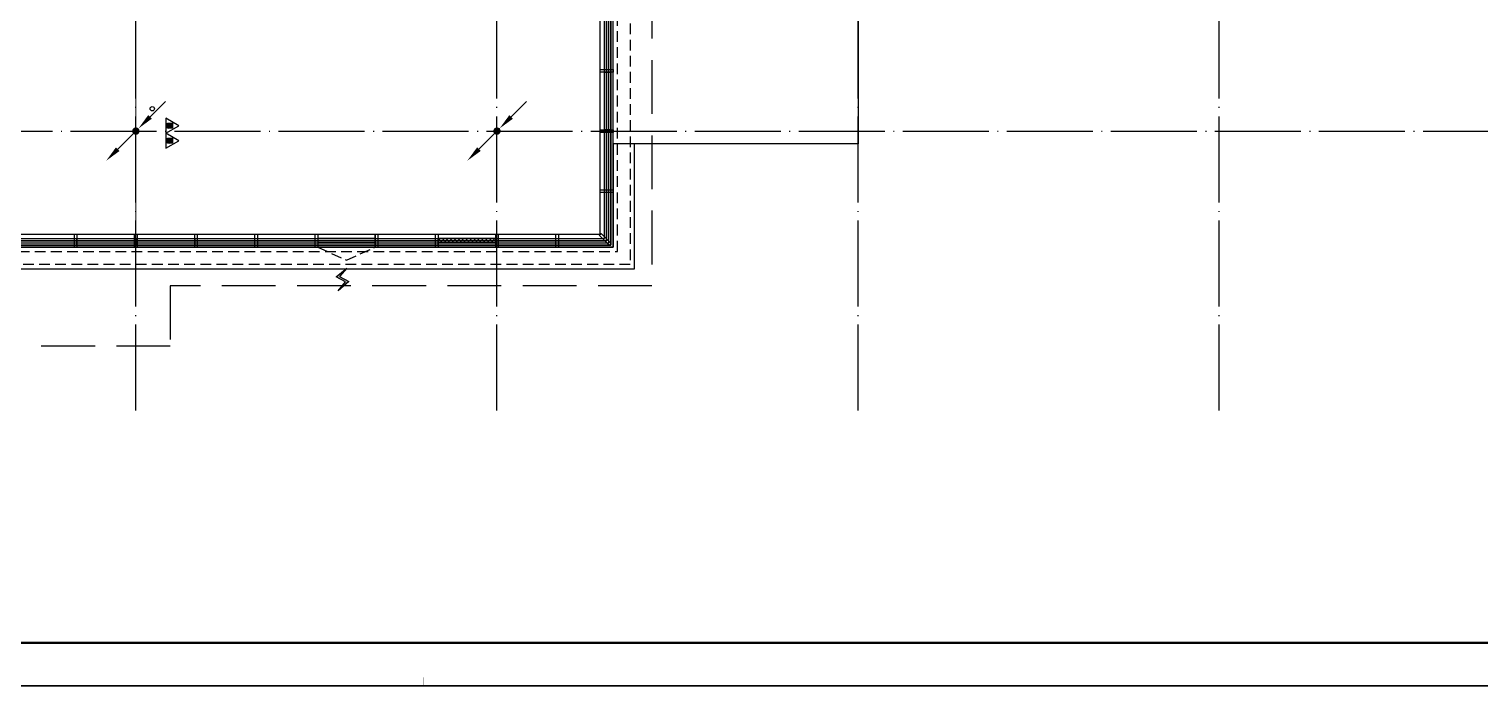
# Model space of a CAD drawing. Extents: x -292644 to 830497, y -12918 to 491457.
# Drawn here: x 14315 to 48065, y -12902 to 2373 of the extents above; entities that cross this region are included whole.
import ezdxf
from ezdxf.xclip import XClip

# ---------------------------------------------------------------- set-up
doc = ezdxf.new("R2010")
doc.units = 0
doc.header["$LTSCALE"] = 1000
doc.header["$MEASUREMENT"] = 0
for name, pattern in [('10#楼幕墙$0$DASH', [0.35, 0.25, -0.1]), ('104-10 轴网$0$DOTE', [2.4200000000000004, 2, -0.2, 0.02, -0.2]), ('X-104 8#10#平面_t3$0$109-34 轴网$0$L1$0$$AUDIT_BAD_LTYPE1', [0]), ('X-104 8#10#平面_t3$0$CACHE', [0.375, 0.25, -0.125]), ('X-104 8#10#平面_t3$0$DASH', [0.35, 0.25, -0.1])]:
    doc.linetypes.add(name, pattern=pattern)
doc.layers.get('0').update_dxf_attribs({"linetype": 'CONTINUOUS'})
doc.layers.get('Defpoints').update_dxf_attribs({"linetype": 'CONTINUOUS'})
doc.layers.add('10#楼幕墙$0$04-不打印_辅助线', color=165, linetype='CONTINUOUS', plot=False)
for name, color, linetype in [('10#楼幕墙$0$04-电动窗', 1, 'CONTINUOUS'), ('10#楼幕墙$0$A-C_玻璃幕墙', 140, 'CONTINUOUS'), ('104-10 轴网$0$A_AXIS-轴线', 36, '104-10 轴网$0$DOTE'), ('LWIRE', 4, 'CONTINUOUS'), ('X-104 8#10#平面_t3$0$A-E_楼梯', 171, 'CONTINUOUS'), ('X-104 8#10#平面_t3$0$A-O_分水线', 127, 'CONTINUOUS'), ('X-104 8#10#平面_t3$0$A-O_屋面', 201, 'CONTINUOUS'), ('X-104 8#10#平面_t3$0$A-O_散水', 134, 'CONTINUOUS'), ('X-104 8#10#平面_t3$0$A-SUR_看线', 231, 'CONTINUOUS'), ('X-104 8#10#平面_t3$0$A-TECH_结构', 21, 'CONTINUOUS'), ('X-104 8#10#平面_t3$0$水-消火栓', 41, 'CONTINUOUS')]:
    doc.layers.add(name, color=color, linetype=linetype)
doc.layers.add('X-104 8#10#平面_t3$0$000套内', color=226, linetype='CONTINUOUS', lineweight=30, plot=False)
doc.layers.get('X-104 8#10#平面_t3$0$A-O_分水线').off()
doc.styles.get("Standard").update_dxf_attribs({"font": 'gbenor.shx', "bigfont": 'gbcbig.shx'})

# ---------------------------------------------------------------- blocks, each defined once
blk = doc.blocks.new('图框-A1')
for points, const_width in [([(5.684341886080801e-13, 0), (841.0000000000002, 0), (841.0000000000002, 594), (5.684341886080801e-13, 594)], 0.05), ([(765.9999999999966, 584), (25.00000000000045, 584), (25.00000000000045, 10), (766.0000000000002, 10)], 0.5)]:
    blk.add_lwpolyline(points, close=True, dxfattribs=dict(const_width=const_width))
at = {"const_width": 0.05}
blk.add_lwpolyline([(420.5000000000005, 0), (420.5000000000005, 2)], dxfattribs=at)
blk = doc.blocks.new('104-10 轴网')
at = {"layer": '104-10 轴网$0$A_AXIS-轴线', "linetype": '104-10 轴网$0$DOTE'}
for p, q in [((16799.99999999992, -6500.000000000015), (16800.00000000021, 40100.00000000004)), ((25199.99999999992, -6500.000000000015), (25200.00000000021, 40100.00000000004)), ((33599.99999999995, -6500.000000000015), (33600.00000000021, 40100.00000000004)), ((41999.99999999995, -6500.000000000015), (42000.00000000021, 40100.00000000004)), ((-6500.000000000022, -1.477928890381008e-11), (48500.00000000018, 4.342837200965732e-11))]:
    blk.add_line(p, q, dxfattribs=at)
at = {"layer": 'Defpoints'}
blk.add_lwpolyline([(-16049.99999999992, 45500.00000000001), (58050.00000000011, 45499.99999999999), (58050.00000000011, -11900.00000000001), (-16049.99999999998, -11899.99999999996)], close=True, dxfattribs=at)
blk = doc.blocks.new('104-8910 结构')
at = {"layer": 'Defpoints'}
blk.add_lwpolyline([(-19000, -118200), (61000, -118200.0000000002), (60999.99999999996, 41799.99999999983), (-19000, 41799.99999999996)], close=True, dxfattribs=at)
blk = doc.blocks.new('X-104 8#10#平面_t3$0$rhyseuyi')
at = {"layer": 'X-104 8#10#平面_t3$0$A-TECH_结构', "linetype": 'X-104 8#10#平面_t3$0$109-34 轴网$0$L1$0$$AUDIT_BAD_LTYPE1'}
blk.add_lwpolyline([(22550.00000147264, 20800.18525530281), (22549.99999999172, 36250.00000000003), (44650.00000000591, 36250.00000000003), (44650.00000000267, 5750.000000011165), (33550.00000000042, 5749.999996079934), (33549.99999999956, 2800.00000587945), (27849.99999999903, 2800.000009821595), (27849.99999999989, -2650.000000044718), (-2650.000000000116, -2650.000000044733), (-2650.000000000233, 19449.99969723696), (17799.99999874334, 19450.12322490085), (17800.00000022122, 20799.81474476285)], close=True, dxfattribs=at)
blk = doc.blocks.new('10#楼幕墙$0$ii')
blk.add_lwpolyline([(-1339.999257087533, -5.379672802519053e-05), (0.0007429124671034515, -5.379672802519053e-05), (0.0007429124671034515, -150.000053796728), (-1339.999257087533, -150.000053796728)], close=True)
blk = doc.blocks.new('10#楼幕墙$0$$TCHSYS$WIN2D')
for p, q in [((-0.5, 0.5), (0.5, 0.5)), ((-0.5, 0.5), (-0.4999999999999999, -0.5)), ((0.5, 0.5), (0.4999999999999998, -0.5)), ((0.5, 0.1666666666666666), (-0.5, 0.1666666666666666)), ((0.5, -0.1666666666666667), (-0.5, -0.1666666666666667)), ((-0.4999999999999999, -0.5), (0.5, -0.5))]:
    blk.add_line(p, q)
blk = doc.blocks.new('10#楼幕墙$0$开启扇')
at = {"layer": '10#楼幕墙$0$04-电动窗'}
h = blk.add_hatch(color=1, dxfattribs=at)
h.dxf.hatch_style = 1
h.paths.add_polyline_path([(680.5562354524154, 539.9632903847669), (509.7987490945379, 728.6290481947071), (726.3024437201093, 845.9672921814199), (478.2154791858056, 1065.595502953947), (646.9190324007068, 855.8806169162563), (430.4153377751354, 738.5423729295435)])
at = {"linetype": '10#楼幕墙$0$DASH'}
blk.add_lwpolyline([(0, 49.99999999714782), (670, 349.9999999971478), (1340, 49.99999999714782)], dxfattribs=at)
at = {"layer": '10#楼幕墙$0$04-电动窗', "color": 1}
blk.add_lwpolyline([(680.5562354524154, 539.9632903847669), (509.7987490945379, 728.6290481947071), (726.3024437201093, 845.9672921814199), (478.2154791858056, 1065.595502953947), (646.9190324007068, 855.8806169162563), (430.4153377751354, 738.5423729295435), (680.5562354524154, 539.9632903847669)], close=True, dxfattribs=at)
at = {"xscale": -1340, "yscale": 300, "zscale": 1340, "rotation": 180}
blk.add_blockref('10#楼幕墙$0$$TCHSYS$WIN2D', (670, -100), dxfattribs=at)
blk = doc.blocks.new('10#楼幕墙$0$$WINLIB2D$00000039')
at = {"color": 0}
for points in [[(-0.4999999999983409, 0.5000000000445652), (-0.4999999999999964, -0.4999999999999716)], [(0.5000000000016591, 0.4999999999536158), (-0.4999999999983409, 0.5000000000445652)], [(0.4999999999983338, -0.5000000000463842), (0.4999999999999609, 0.4999999999999432)], [(-0.499999999999428, 0.1666666667124446), (0.500000000000572, 0.1666666666205998)], [(-0.4518745131427302, -0.1666666666260284), (-0.5000000000072298, 0.08358586507802102)], [(-0.3838834764901549, -0.166666666632409), (-0.4479860405916831, 0.1666666667079113)], [(-0.3158924398378069, -0.166666666637866), (-0.3799950039392748, 0.1666666667006353)], [(-0.2479014031851996, -0.166666666645142), (-0.3120039672867243, 0.1666666666951784)], [(-0.1799103665328481, -0.1666666666505989), (-0.2440129306343159, 0.1666666666887977)], [(-0.1119193298802692, -0.1666666666569512), (-0.1760218939817904, 0.1666666666824455)], [(-0.04392829322788927, -0.1666666666633319), (-0.1080308573293216, 0.1666666666760648)], [(0.02406274342471804, -0.1666666666696841), (-0.04003982067680312, 0.1666666666697125)], [(0.09205378007703402, -0.1666666666751411), (0.02795121597557682, 0.1666666666642556)], [(0.1600448167296129, -0.1666666666815217), (0.0959422526280953, 0.1666666666578749)], [(0.2280358533819644, -0.166666666687874), (0.163933289280525, 0.1666666666505989)], [(0.2960268900345753, -0.1666666666942547), (0.231924325933047, 0.1666666666460657)], [(0.3640179266869801, -0.1666666667006069), (0.2999153625854838, 0.166666666639685)], [(0.4320089633395341, -0.1666666667060639), (0.3679063992380058, 0.166666666632409)], [(0.4999999999916831, -0.1666666667115209), (0.4358974358904746, 0.1666666666260568)], [(-0.500000000000572, -0.1666666666214951), (0.499999999999428, -0.1666666667124446)], [(0.4999999999983338, -0.5000000000463842), (-0.5000000000016662, -0.4999999999554348)]]:
    blk.add_lwpolyline(points, dxfattribs=at)
blk = doc.blocks.new('10#楼幕墙')
at = {"layer": '10#楼幕墙$0$04-不打印_辅助线'}
for points in [[(-18549.99999999994, -12899.99999999999), (65550.00000000006, -12899.99999999999), (65550.00000000006, 46500.00000000001), (-18549.99999999994, 46500.00000000001)], [(22600.01556205962, 20799.99805111808), (17800.01556149623, 20799.9980511828), (17799.99999943667, 19400.00000006474), (-2599.999999999942, 19400.00000000001), (-2599.999999999942, -2599.999999999985), (27800.00000000006, -2599.999999999985), (27799.9999999994, 2800.000017646601), (33499.9999999994, 2800.000017646601), (33500.00000000006, 5800.000000000015), (44600.00000000006, 5800.000000000015), (44600.00000000006, 36200.00000000001), (22600.00000000006, 36200.00000000001)]]:
    blk.add_lwpolyline(points, close=True, dxfattribs=at)
at = {"layer": '10#楼幕墙$0$A-C_玻璃幕墙'}
for points in [[(18029.99999999959, 19500.00000000001), (-2699.999999999942, 19500.00000000001), (-2699.999999999942, -2699.999999999985), (27900.00000000006, -2699.999999999985), (27900.00000000006, 4100.000000000015), (29204.55488497031, 4100.000000000015)], [(18029.99999999959, 19200.00000000001), (-2399.999999999942, 19200.00000000001), (-2399.999999999942, -2399.999999999985), (27600.00000000006, -2399.999999999985), (27600.00000000006, 4400.000000000015), (28128.41289360973, 4400.000000000015)], [(-2649.999999999942, 1370.000742906195), (-2649.999999999942, -2649.999999999985), (27850.00000000006, -2649.999999999985), (27850.00000000006, 4150.000000000015), (28129.99999998772, 4150.000000000015)], [(-2499.999999999942, 1370.000742906195), (-2499.999999999942, -2499.999999999985), (27700.00000000006, -2499.999999999985), (27700.00000000006, 4300.000000000015), (28129.99999998772, 4300.000000000015)]]:
    blk.add_lwpolyline(points, dxfattribs=at)
for points in [[(27899.99999999983, 1429.999999993728), (27899.99999999983, 1369.999999993728), (27600.00000000029, 1369.999999993728), (27600.00000000029, 1429.999999993728)], [(27899.99999999983, 29.99999999372812), (27899.99999999983, -30.00000000627188), (27600.00000000029, -30.00000000627188), (27600.00000000029, 29.99999999372812)], [(27899.99999999983, -1370.000000006272), (27899.99999999983, -1430.000000006272), (27600.00000000029, -1430.000000006272), (27600.00000000029, -1370.000000006272)], [(15429.99999999983, -2700.000000006388), (15369.99999999983, -2700.000000006388), (15369.99999999983, -2400.000000006738), (15429.99999999983, -2400.000000006738)], [(16829.99999999983, -2700.000000006388), (16769.99999999983, -2700.000000006388), (16769.99999999983, -2400.000000006738), (16829.99999999983, -2400.000000006738)], [(18229.99999999983, -2700.000000006388), (18169.99999999983, -2700.000000006388), (18169.99999999983, -2400.000000006738), (18229.99999999983, -2400.000000006738)], [(19629.99999999983, -2700.000000006388), (19569.99999999983, -2700.000000006388), (19569.99999999983, -2400.000000006738), (19629.99999999983, -2400.000000006738)], [(21029.99999999983, -2700.000000006388), (20969.99999999983, -2700.000000006388), (20969.99999999983, -2400.000000006738), (21029.99999999983, -2400.000000006738)], [(22429.99999999983, -2700.000000006388), (22369.99999999983, -2700.000000006388), (22369.99999999983, -2400.000000006738), (22429.99999999983, -2400.000000006738)], [(23829.99999999983, -2700.000000006388), (23769.99999999983, -2700.000000006388), (23769.99999999983, -2400.000000006738), (23829.99999999983, -2400.000000006738)], [(25229.99999999983, -2700.000000006388), (25169.99999999983, -2700.000000006388), (25169.99999999983, -2400.000000006738), (25229.99999999983, -2400.000000006738)], [(26629.99999999983, -2700.000000006388), (26569.99999999983, -2700.000000006388), (26569.99999999983, -2400.000000006738), (26629.99999999983, -2400.000000006738)], [(27578.78679656447, -2421.213203435575), (27621.21320343571, -2378.786796564396), (27850.00000000006, -2607.573593128749), (27807.57359312888, -2649.999999999927)]]:
    blk.add_lwpolyline(points, close=True, dxfattribs=at)
for p, rotation in [((27849.9999999791, 29.99999999337888), 270), ((15429.99999999983, -2650.000000006272), 180), ((16829.99999999983, -2650.000000006272), 180), ((23829.99999999983, -2650.000000006272), 180)]:
    blk.add_blockref('10#楼幕墙$0$ii', p, dxfattribs=dict(at, rotation=rotation))
at = {"layer": '10#楼幕墙$0$A-C_玻璃幕墙', "xscale": -1, "rotation": 180}
blk.add_blockref('10#楼幕墙$0$开启扇', (21029.99999999983, -2650.000000006272), dxfattribs=at)
at = {"layer": 'Defpoints', "color": 2, "xscale": 1340, "yscale": 300, "zscale": -1340, "rotation": 180}
blk.add_blockref('10#楼幕墙$0$$WINLIB2D$00000039', (24500.00000000215, -2550.000002542962), dxfattribs=at)
blk = doc.blocks.new('X-104 8#10#平面_t3$0$$TWTSYS$00000546')
h = blk.add_hatch()
h.set_pattern_fill('ANSI31', color=256, scale=200, style=0)
h.set_pattern_definition([(45, (-38543.80223862439, -6670.830405693208), (-17.67766952966369, 17.67766952966369), [])])
h.paths.add_polyline_path([(-64.92232553117356, 173.7449990885525), (64.922325531159, 173.7449990885525), (64.922325531159, 43.90034802621994), (-64.92232553117356, 43.90034802621994)])
for points in [[(0, 343.6163707387423), (-198.3870041439732, 0), (198.3870041439732, 0)], [(-64.92232553117356, 173.7449990885525), (64.922325531159, 173.7449990885525), (64.922325531159, 43.90034802621994), (-64.92232553117356, 43.90034802621994)]]:
    blk.add_lwpolyline(points, close=True)
blk = doc.blocks.new('X-104 8#10#平面_t3$0$A$C46662BA1')
at = {"layer": 'X-104 8#10#平面_t3$0$水-消火栓'}
blk.add_circle((17180.00799251845, 519.9773861338334), 50, dxfattribs=at)
at = {"layer": 'X-104 8#10#平面_t3$0$水-消火栓', "xscale": 0.88, "yscale": 0.88, "zscale": 0.88, "rotation": 270}
for p in [(17499.99999999959, 124.5805636463977), (17499.99999999959, -224.5805636470847)]:
    blk.add_blockref('X-104 8#10#平面_t3$0$$TWTSYS$00000546', p, dxfattribs=at)
blk = doc.blocks.new('X-104 8#10#平面_t3')
at = {"linetype": 'X-104 8#10#平面_t3$0$109-34 轴网$0$L1$0$$AUDIT_BAD_LTYPE1'}
blk.add_lwpolyline([(65550, 46500.00000000003), (65550, -12899.99999999997), (-18550.00000000001, -12899.99999999994), (-18550.00000000001, 46500.00000000003)], close=True, dxfattribs=at)
at = {"layer": 'X-104 8#10#平面_t3$0$000套内'}
blk.add_lwpolyline([(-2549.999999999836, 300.0000069752859), (1949.968605216382, 300.0288797717367), (1950.03139478364, 8499.971106278419), (-1500.031394783651, 8500.057752567925), (-1499.968605216371, 11199.99999999366), (-2549.999999999993, 11199.99999999366), (-2550.000000000131, 19350), (17049.99999999995, 19350), (17049.99999999995, 19350), (17050.0000000002, 11550.00000788411), (16900.00000000318, 11550.00000788414), (16900.00000000319, 8650.000007879251), (21549.99999999861, 8650.000007879222), (21549.99999999861, 7550.000007879193), (25450.00000001156, 7550.000007879222), (25450.00000001181, 6650.000000014872), (27750.00000000526, 6650.000000004016), (27749.99999996277, -2550.000000006519), (-2549.999999999796, -2550.000000006228), (-2549.999999999836, 300.0000069752859)], dxfattribs=at)
at = {"layer": 'X-104 8#10#平面_t3$0$A-E_楼梯', "linetype": 'X-104 8#10#平面_t3$0$109-34 轴网$0$L1$0$$AUDIT_BAD_LTYPE1'}
for p, q in [((33599.99999999974, 5739.97818138593), (33599.99999999974, -299.9999921410345)), ((33599.99999999974, -299.9999921410345), (27899.99999999421, -299.9999921589042))]:
    blk.add_line(p, q, dxfattribs=at)
at = {"layer": 'X-104 8#10#平面_t3$0$A-O_屋面', "linetype": 'X-104 8#10#平面_t3$0$DASH', "ltscale": 5}
blk.add_lwpolyline([(32800.00000000629, 36299.99999999671), (32800.00000000629, 37199.99997217814), (47000.00000000341, 37199.99997217816), (47000.00000000341, 21799.99997209321), (47000.00000000411, 21799.99997209321), (47000.00000000411, 15999.99997209312), (45599.99999997539, 15999.99997209309), (45599.99999997524, 4799.999972060032), (34400.00000000006, 4799.99997209321), (34400.00000000006, 3399.99997209321), (28800.00000000386, 3399.99997209321), (28800.00000000386, -3600.00002790679), (17600.00000000386, -3600.00002790679), (17600.00000000386, -5000.00002790679), (-799.9999999961328, -5000.000027906673), (-799.9999999961074, -2700.000000006257)], dxfattribs=at)
at = {"layer": 'X-104 8#10#平面_t3$0$A-O_散水'}
blk.add_lwpolyline([(17799.99999943651, 20000.00000004453), (-3200.000000000076, 20000.00000004479), (-3199.999999999942, -3199.999999999971), (28400.00000000006, -3199.999999999971), (28400.00000000006, -299.9999921589042), (27900.00000000006, -299.9999921589042), (27900.00000000006, -2699.999999999971), (-2699.999999999949, -2699.999999999971), (-2700.000000000073, 19500.00000004476), (17799.99999943667, 19500.00000004453), (17799.9999992678, 20000.00000004453)], dxfattribs=at)
at = {"layer": 'X-104 8#10#平面_t3$0$A-O_散水', "linetype": 'X-104 8#10#平面_t3$0$CACHE'}
blk.add_lwpolyline([(22100.00000004979, 19600.00000004516), (-2800.000000000073, 19600.00000004479), (-2799.999999999942, -2799.999999999971), (28000.00000000006, -2799.999999999971), (28000.00000000008, 4000.000000000014), (28300.00000000008, 4000.000000000014), (28300.00000000006, -3099.999999999971), (-3099.999999999942, -3099.999999999971), (-3100.000000000076, 19900.00000004479), (22099.99999994847, 19900.00000004516)], close=True, dxfattribs=at)
at = {"layer": 'X-104 8#10#平面_t3$0$A-SUR_看线', "linetype": 'X-104 8#10#平面_t3$0$DASH', "ltscale": 2, "const_width": 30}
blk.add_lwpolyline([(16800.00000000001, 8049.999986049865), (16799.99999999995, -2399.999999999971)], dxfattribs=at)
at = {"linetype": 'X-104 8#10#平面_t3$0$109-34 轴网$0$L1$0$$AUDIT_BAD_LTYPE1'}
ref = blk.add_blockref('10#楼幕墙', (0, 0), dxfattribs=at)
XClip(ref).set_block_clipping_path([(-18549.99999999996, -12899.99999999999), (65550.00000000006, 343500.0000000001)])
at = {"xscale": 100, "yscale": 100, "zscale": 100}
blk.add_blockref('图框-A1', (-18550.00000000001, -12899.99999999994), dxfattribs=at)
at = {"linetype": 'X-104 8#10#平面_t3$0$109-34 轴网$0$L1$0$$AUDIT_BAD_LTYPE1'}
ref = blk.add_blockref('104-10 轴网', (0, -2.91038304567337e-11), dxfattribs=at)
XClip(ref).set_block_clipping_path([(-16049.999999999975, -11899.999999999955), (58049.99999999998, 45500.000000000044)])
ref = blk.add_blockref('104-8910 结构', (-130.0000000003602, 106300.0000000001), dxfattribs=at)
XClip(ref).set_block_clipping_path([(-15919.999999999593, -118200.00000000006), (58180.000000000495, -60800.00000000007)])
at = {"layer": 'X-104 8#10#平面_t3$0$A-O_分水线', "linetype": 'X-104 8#10#平面_t3$0$109-34 轴网$0$L1$0$$AUDIT_BAD_LTYPE1'}
blk.add_blockref('X-104 8#10#平面_t3$0$A$C46662BA1', (0, -2.91038304567337e-11), dxfattribs=at)
at = {"layer": 'X-104 8#10#平面_t3$0$A-TECH_结构', "linetype": 'X-104 8#10#平面_t3$0$109-34 轴网$0$L1$0$$AUDIT_BAD_LTYPE1'}
blk.add_blockref('X-104 8#10#平面_t3$0$rhyseuyi', (5.820766091346741e-11, -1.164153218269348e-10), dxfattribs=at)
blk = doc.blocks.new('$TelecSys$00000080')
for p, q in [((-0.7000000000007276, -0.7000000000007276), (0, 0)), ((0.1041666666678793, 0.1041666666660603), (0.1041666666678793, 0.1041666666660603)), ((-0.1041666666678793, -0.1041666666660603), (-0.1041666666678793, -0.1041666666660603))]:
    blk.add_line(p, q)
at = {"const_width": 0.1425}
blk.add_lwpolyline([(0.07125000000087311, 0, 1), (-0.07125000000087311, 0, 1)], format="xyb", close=True, dxfattribs=at)
blk.add_solid([(-0.6300000000010186, -0.7700000000004366), (-0.7700000000004366, -0.6299999999991996), (-1.150000000001455, -1.149999999999636)])
at = {"width": 0.8, "flags": 9}
blk.add_attdef('A', (0, 0), '', height=2e-05, rotation=180, dxfattribs=at)
blk = doc.blocks.new('$TelecSys$00000078')
for p, q in [((1.150000000001455, 1.149999999999636), (0.5499999999992724, 0.5499999999992724)), ((0.1041666666678793, 0.1041666666660603), (0.1041666666678793, 0.1041666666660603)), ((-0.1041666666678793, -0.1041666666660603), (-0.1041666666678793, -0.1041666666660603))]:
    blk.add_line(p, q)
at = {"const_width": 0.1425}
blk.add_lwpolyline([(-0.07125000000087311, 0, 1), (0.07125000000087311, 0, 1)], format="xyb", close=True, dxfattribs=at)
blk.add_solid([(0.6199999999989814, 0.4799999999995634), (0.4799999999995634, 0.6200000000008004), (0.09999999999854481, 0.1000000000003638)])
at = {"width": 0.8, "flags": 9}
blk.add_attdef('A', (0, 0), '', height=2e-05, dxfattribs=at)

msp = doc.modelspace()

# ---------------------------------------------------------------- block references
msp.add_blockref('X-104 8#10#平面_t3', (0, 0))
at = {"layer": 'LWIRE', "xscale": 600, "yscale": 600, "zscale": 600}
for name, p in [('$TelecSys$00000078', (16799.99999999996, -6.434106580854859e-10)), ('$TelecSys$00000078', (25200.00000000003, -3.058382638052862e-12)), ('$TelecSys$00000080', (16800.00000000057, -2.91038304567337e-11)), ('$TelecSys$00000080', (25200.00000000057, -1.455191522836685e-10))]:
    msp.add_blockref(name, p, dxfattribs=at)

doc.saveas('drawing.dxf')
